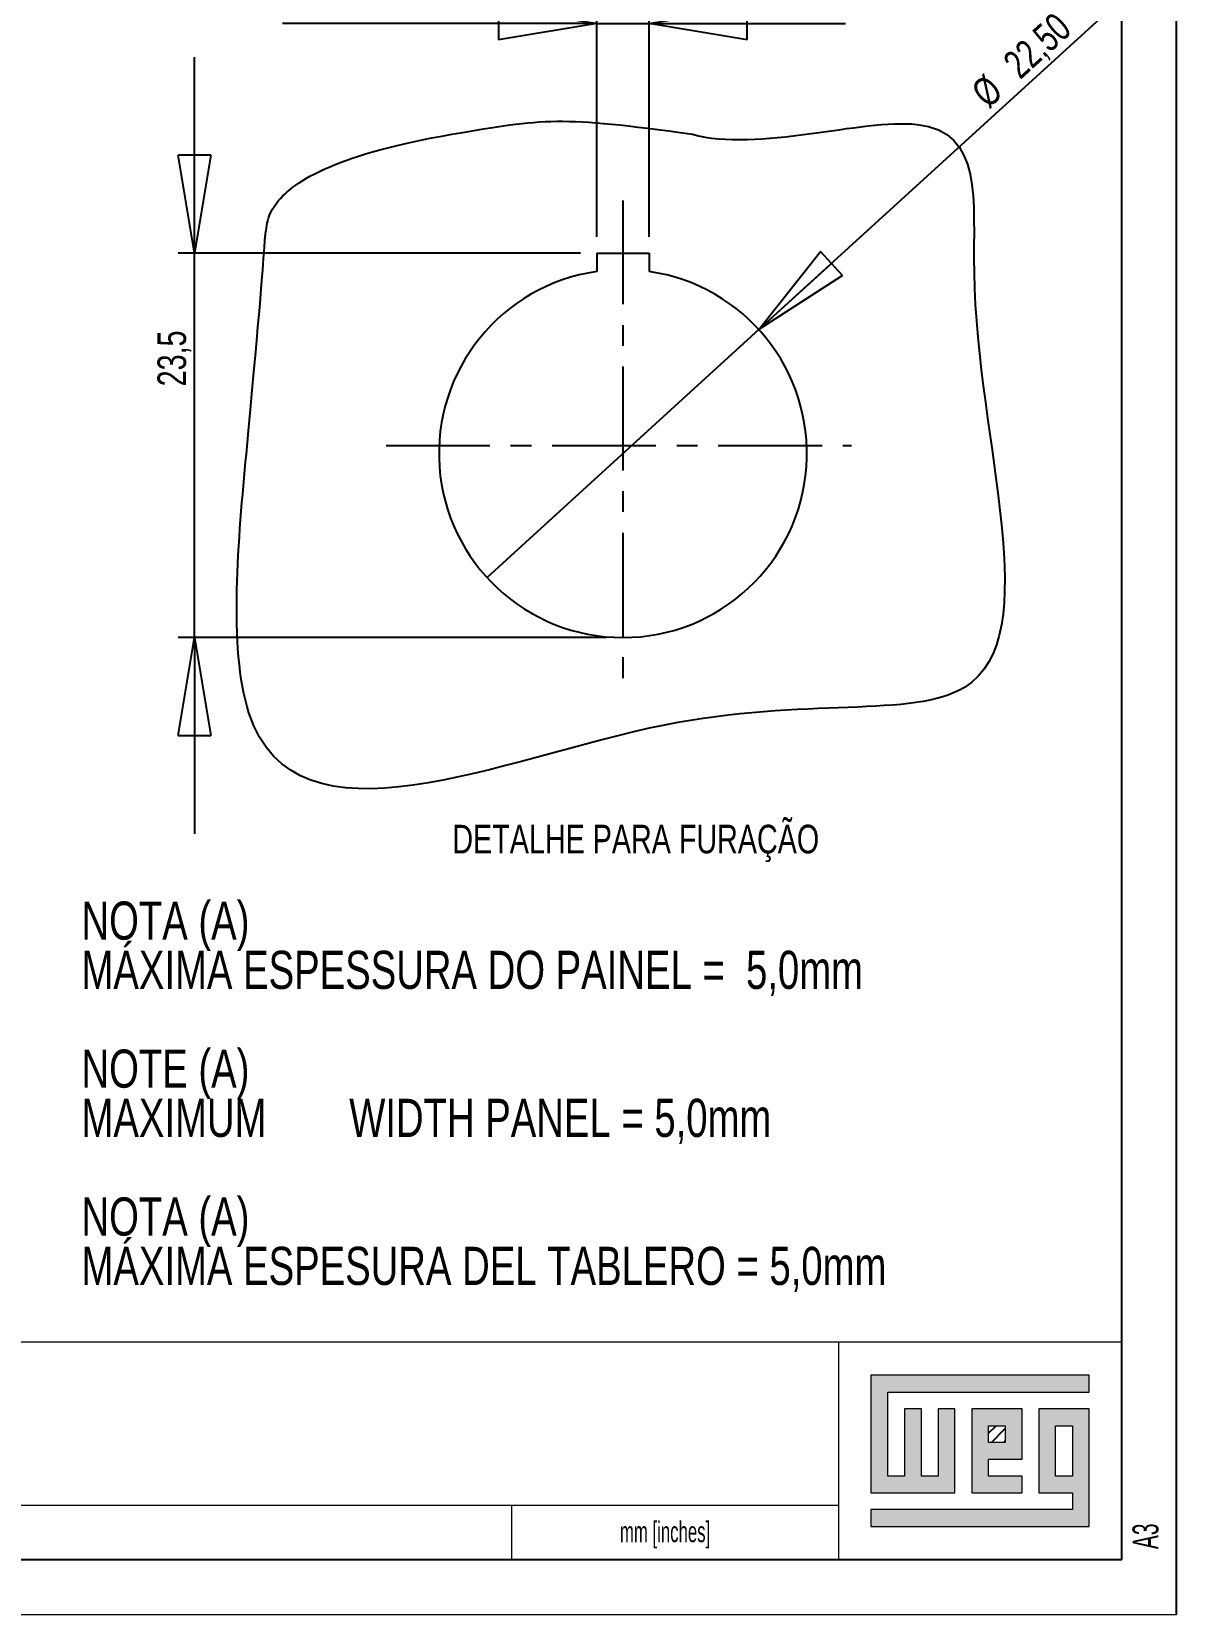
# Model space of a CAD drawing. Header units: millimetres. Extents: x 0 to 420, y 0 to 297.
# Drawn here: x 315 to 420, y 0 to 145.2 of the extents above; entities that cross this region are included whole.
import ezdxf

# ---------------------------------------------------------------- set-up
doc = ezdxf.new("R2010")
doc.units = ezdxf.units.MM
doc.linetypes.add('CENTER', pattern=[10.16, 6.35, -1.27, 1.27, -1.27])
for name, color, linetype in [('CENTRO', 7, 'CENTER'), ('COTAS', 7, 'Continuous'), ('FORMATO', 7, 'Continuous'), ('LEGENDA', 7, 'Continuous')]:
    doc.layers.add(name, color=color, linetype=linetype)
doc.styles.add('SLDTEXTSTYLE0', font='TXT', dxfattribs={"width": 0.75})
doc.styles.add('SLDTEXTSTYLE3', font='TXT', dxfattribs={"width": 0.605})

# ---------------------------------------------------------------- blocks, each defined once
blk = doc.blocks.new('_CLOSED')
at = {"color": 0, "linetype": 'ByBlock', "lineweight": -2}
for p, q in [((-1, 0.166667), (0, 0)), ((-1, 0.166667), (-1, -0.166667)), ((0, 0), (-1, -0.166667)), ((0, 0), (-1, 0))]:
    blk.add_line(p, q, dxfattribs=at)
blk = doc.blocks.new('SW_BLOCK_DIMENSION_0')
at = {"layer": 'LEGENDA', "color": 0}
for q in [(7.42, 6.768), (-30.998, -28.266)]:
    blk.add_line((-14.373, -13.106), q, dxfattribs=at)
at = {"layer": 'LEGENDA', "color": 0, "xscale": 6, "yscale": 6, "rotation": 222.3625225485}
blk.add_blockref('_CLOSED', (-14.373, -13.106), dxfattribs=at)
at = {"layer": 'LEGENDA', "color": 0, "char_height": 1.75, "attachment_point": 1, "rotation": 42.36252, "style": 'SLDTEXTSTYLE0'}
for s, insert in [('22,50', (0.429, 3.444)), ('%%c', (-1.52, 1.667))]:
    blk.add_mtext(s, dxfattribs=dict(at, insert=insert))
blk = doc.blocks.new('SW_BLOCK_DIMENSION_1')
at = {"layer": 'LEGENDA', "color": 0}
for p, q in [((0, 8.136), (0, 20.136)), ((23.608, 8.136), (-1, 8.136)), ((0, -15.364), (0, 8.136)), ((25.208, -15.364), (-1, -15.364)), ((0, -15.364), (0, -27.364))]:
    blk.add_line(p, q, dxfattribs=at)
at = {"layer": 'LEGENDA', "color": 0, "xscale": 6, "yscale": 6}
for p, rotation in [((0, 8.136), 270), ((0, -15.364), 90)]:
    blk.add_blockref('_CLOSED', p, dxfattribs=dict(at, rotation=rotation))
at = {"layer": 'LEGENDA', "color": 0, "insert": (-2.256, 0), "char_height": 1.75, "attachment_point": 1, "rotation": 90, "style": 'SLDTEXTSTYLE0'}
blk.add_mtext('23,5', dxfattribs=at)
blk = doc.blocks.new('SW_BLOCK_DIMENSION_2')
at = {"layer": 'LEGENDA', "color": 0}
for p, q in [((17.623, -13.059), (17.623, 1)), ((20.823, -13.059), (20.823, 1)), ((17.623, 0), (-1.587, 0)), ((17.623, 0), (20.823, 0)), ((20.823, 0), (32.823, 0))]:
    blk.add_line(p, q, dxfattribs=at)
at = {"layer": 'LEGENDA', "color": 0, "xscale": 6, "yscale": 6}
blk.add_blockref('_CLOSED', (17.623, 0), dxfattribs=at)
at = {"layer": 'LEGENDA', "color": 0, "xscale": 6, "yscale": 6, "rotation": 180}
blk.add_blockref('_CLOSED', (20.823, 0), dxfattribs=at)
at = {"layer": 'LEGENDA', "color": 0, "insert": (0, 2.256), "char_height": 1.75, "attachment_point": 1, "style": 'SLDTEXTSTYLE0'}
blk.add_mtext('3,20', dxfattribs=at)
blk = doc.blocks.new('Bloco2')
at = {"layer": 'CENTRO'}
for p, q in [((-0.035, 14.964), (-0.035, -15.009)), ((-14.524, -0.023), (13.946, -0.023))]:
    blk.add_line(p, q, dxfattribs=at)
at = {"layer": 'COTAS'}
for p, q in [((-1.635, 11.732), (1.565, 11.732)), ((-1.635, 11.732), (-1.635, 10.618)), ((1.565, 11.732), (1.565, 10.618))]:
    blk.add_line(p, q, dxfattribs=at)
blk.add_arc((-0.035, -0.518), 11.25, 98.17646, 81.82354, dxfattribs=at)
blk.add_open_spline([(4.213, 19.012), (8.186, 17.904), (22.568, 22.549), (19.782, 5.087), (28.58, -18.897), (3.422, -13.872), (-25.671, -27.898), (-21.451, 16.172), (-22.069, 11.702), (-21.767, 13.798), (-21.157, 15.636), (-17.319, 17.85), (-10.49, 19.012)], degree=3, knots=[0.0852435, 0.0852435, 0.0852435, 0.0852435, 0.1454003, 0.2197234, 0.395722, 0.5034336, 0.6282318, 0.6840432, 0.8592354, 0.8592354, 0.8973439, 1, 1, 1, 1], dxfattribs=at)
blk.add_open_spline([(-10.49, 19.012), (-4.82, 19.976), (-3.966, 20.168), (4.213, 19.012)], degree=3, dxfattribs=at)
at = {"layer": 'LEGENDA'}
for name, p in [('SW_BLOCK_DIMENSION_2', (-19.258, 25.791)), ('SW_BLOCK_DIMENSION_0', (22.65, 20.168)), ('SW_BLOCK_DIMENSION_1', (-26.244, 3.596))]:
    blk.add_blockref(name, p, dxfattribs=at)
at = {"layer": 'COTAS', "insert": (0.75, -23.219), "char_height": 1.75, "attachment_point": 2, "style": 'SLDTEXTSTYLE0'}
blk.add_mtext('DETALHE PARA FURAÇÃO', dxfattribs=at)
blk = doc.blocks.new('SW_NOTE_0')
at = {"layer": 'LEGENDA', "color": 0, "char_height": 3.5, "attachment_point": 1, "style": 'SLDTEXTSTYLE0'}
for s, insert in [('NOTA (A)', (0, 4.51)), ('MÁXIMA ESPESSURA DO PAINEL =  5,0mm', (0, -0.01)), ('NOTE (A)', (0, -9.07)), ('MAXIMUM', (0, -13.59)), ('WIDTH PANEL = 5,0mm', (24.56, -13.59)), ('NOTA (A)', (0, -22.64)), ('MÁXIMA ESPESURA DEL TABLERO = 5,0mm', (0, -27.17))]:
    blk.add_mtext(s, dxfattribs=dict(at, insert=insert))
blk = doc.blocks.new('Bloco1')
at = {"layer": 'LEGENDA', "color": 7}
blk.add_blockref('SW_NOTE_0', (-41.96, 12.7), dxfattribs=at)

msp = doc.modelspace()

# ---------------------------------------------------------------- hatches: boundary and pattern name
at = {"linetype": 'Continuous'}
msp.add_hatch(color=7, dxfattribs=at).paths.add_polyline_path([(391.99, 21.93), (391.99, 11.15), (399.69, 11.15), (399.69, 18.85), (398.15, 18.85), (398.15, 12.69), (396.61, 12.69), (396.61, 18.85), (395.07, 18.85), (395.07, 12.69), (393.53, 12.69), (393.53, 20.39), (412.01, 20.39), (412.01, 21.93)], flags=0)
h = msp.add_hatch(color=7, dxfattribs=at)
h.paths.add_polyline_path([(391.99, 8.07), (412.01, 8.07), (412.01, 18.85), (407.39, 18.85), (407.39, 11.15), (410.47, 11.15), (410.47, 9.61), (391.99, 9.61)], flags=0)
h.paths.add_polyline_path([(408.93, 17.31), (410.47, 17.31), (410.47, 12.69), (408.93, 12.69)], flags=0)
h = msp.add_hatch(color=7, dxfattribs=at)
h.paths.add_polyline_path([(405.85, 12.69), (402.77, 12.69), (402.77, 14.23), (405.85, 14.23), (405.85, 18.85), (401.23, 18.85), (401.23, 11.15), (405.85, 11.15)], flags=0)
h.paths.add_polyline_path([(404.31, 15.77), (402.77, 15.77), (402.77, 17.31), (404.31, 17.31)], flags=0)
h = msp.add_hatch(dxfattribs=at)
h.set_pattern_fill('ANSI31', color=8, scale=0.25, style=0)
h.paths.add_polyline_path([(404.31, 15.77), (402.77, 15.77), (402.77, 17.31), (404.31, 17.31)], flags=0)

# ---------------------------------------------------------------- linework, layer by layer
at = {"color": 7, "linetype": 'Continuous', "lineweight": 0}
for p, q in [((412.01, 21.93), (391.99, 21.93)), ((391.99, 21.93), (391.99, 11.15)), ((412.01, 20.39), (412.01, 21.93)), ((393.53, 20.39), (412.01, 20.39)), ((393.53, 12.69), (393.53, 20.39)), ((396.61, 18.85), (395.07, 18.85)), ((395.07, 18.85), (395.07, 12.69)), ((396.61, 12.69), (396.61, 18.85)), ((399.69, 18.85), (398.15, 18.85)), ((398.15, 18.85), (398.15, 12.69)), ((399.69, 11.15), (399.69, 18.85)), ((405.85, 18.85), (401.23, 18.85)), ((401.23, 18.85), (401.23, 11.15)), ((405.85, 14.23), (405.85, 18.85)), ((412.01, 18.85), (407.39, 18.85)), ((407.39, 18.85), (407.39, 11.15)), ((412.01, 8.07), (412.01, 18.85)), ((402.77, 17.31), (404.31, 17.31)), ((402.77, 15.77), (402.77, 17.31)), ((404.31, 17.31), (404.31, 15.77)), ((408.93, 12.69), (408.93, 17.31)), ((408.93, 17.31), (410.47, 17.31)), ((410.47, 17.31), (410.47, 12.69)), ((404.31, 15.77), (402.77, 15.77)), ((402.77, 14.23), (405.85, 14.23)), ((402.77, 12.69), (402.77, 14.23)), ((395.07, 12.69), (393.53, 12.69)), ((398.15, 12.69), (396.61, 12.69)), ((405.85, 12.69), (402.77, 12.69)), ((405.85, 11.15), (405.85, 12.69)), ((410.47, 12.69), (408.93, 12.69)), ((391.99, 11.15), (399.69, 11.15)), ((401.23, 11.15), (405.85, 11.15)), ((407.39, 11.15), (410.47, 11.15)), ((410.47, 11.15), (410.47, 9.61)), ((359, 10.01), (359, 5)), ((391.99, 9.61), (391.99, 8.07)), ((410.47, 9.61), (391.99, 9.61)), ((391.99, 8.07), (412.01, 8.07))]:
    msp.add_line(p, q, dxfattribs=at)
at = {"layer": 'FORMATO'}
for p, q in [((420, 0), (420, 297)), ((415, 5), (415, 287)), ((415, 5), (19.92, 5))]:
    msp.add_line(p, q, dxfattribs=at)
at = {"layer": 'FORMATO', "lineweight": 0}
for p, q in [((235, 25.01), (415, 25.01)), ((389, 25), (389, 5)), ((263.92, 10), (389, 10.02)), ((0, 0), (420, 0))]:
    msp.add_line(p, q, dxfattribs=at)

# ---------------------------------------------------------------- block references
at = {"color": 7, "linetype": 'Continuous', "xscale": 1.5, "yscale": 1.5, "zscale": 1.5}
msp.add_blockref('Bloco2', (369.29, 107.27), dxfattribs=at)
at = {"color": 7, "linetype": 'Continuous'}
msp.add_blockref('Bloco1', (361.53, 48.19), dxfattribs=at)

# ---------------------------------------------------------------- texts
at = {"layer": 'FORMATO', "insert": (368.96, 8.52), "char_height": 1.9, "attachment_point": 1, "style": 'SLDTEXTSTYLE3'}
msp.add_mtext('mm [inches]', dxfattribs=at)
at = {"layer": 'LEGENDA', "insert": (415.98, 5.98), "char_height": 2.381, "attachment_point": 1, "rotation": 90, "style": 'SLDTEXTSTYLE3'}
msp.add_mtext('A3', dxfattribs=at)

doc.saveas('drawing.dxf')
